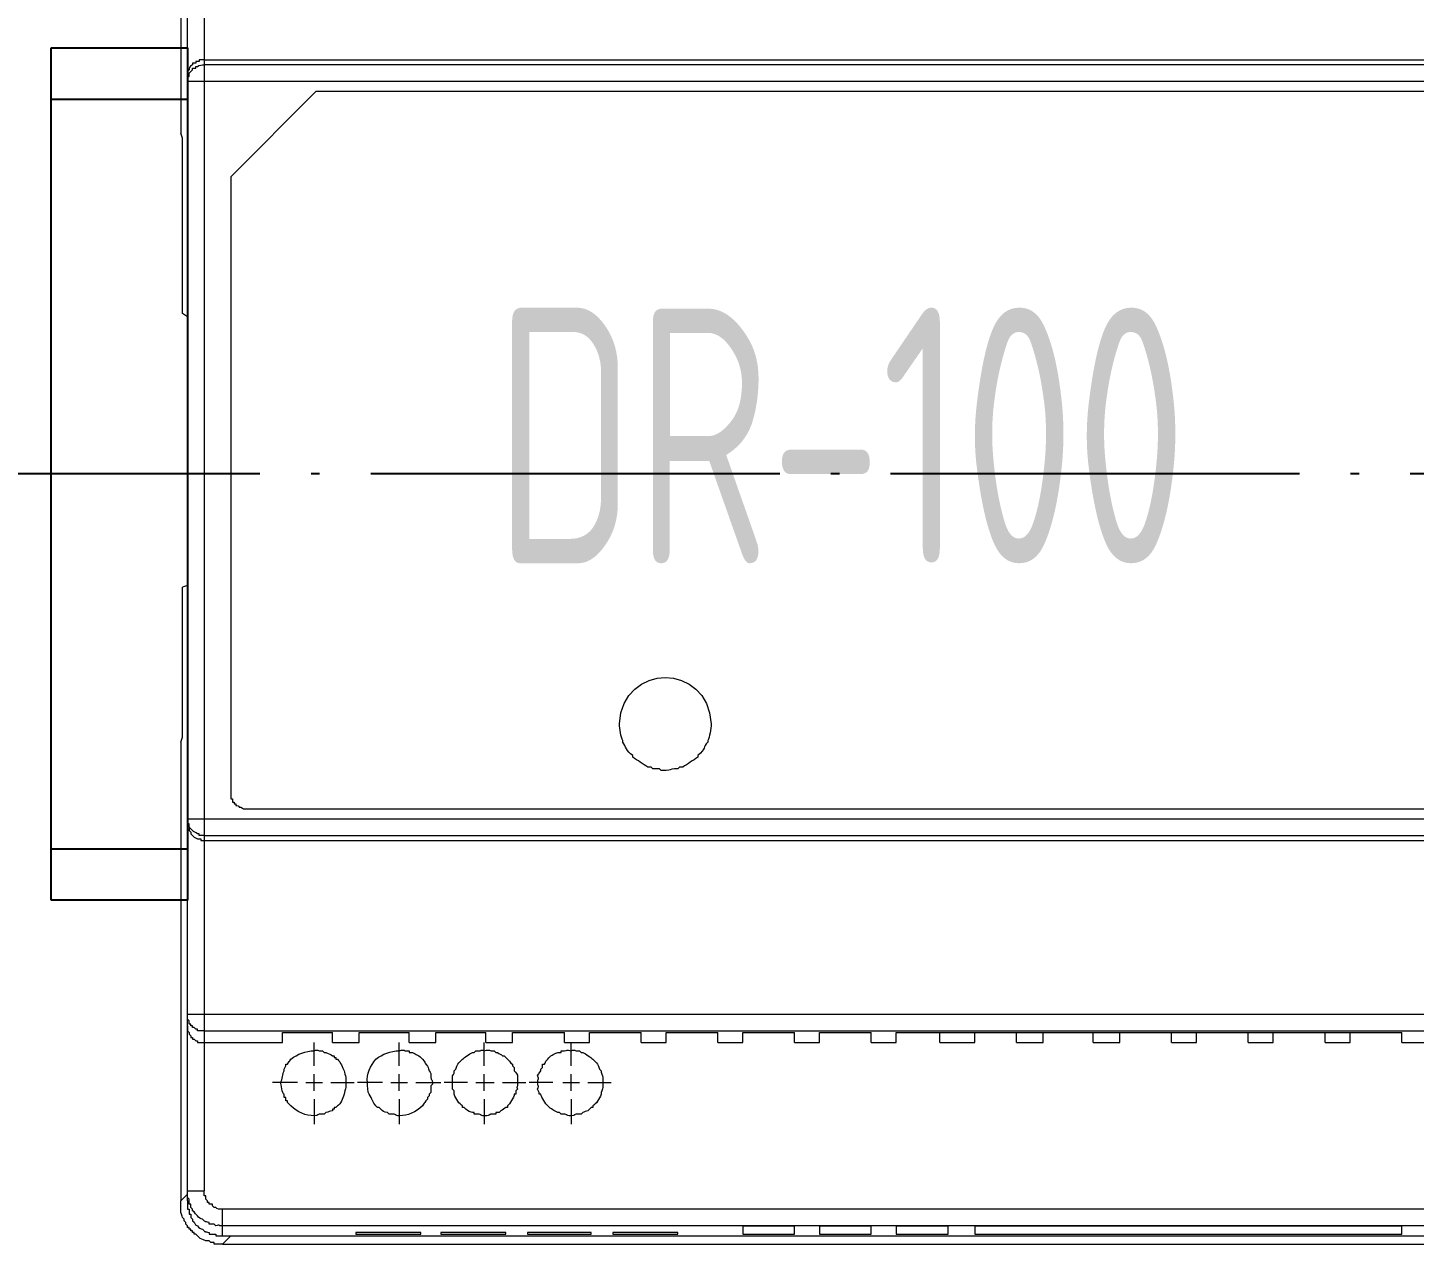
# Model space of a CAD drawing. Header units: millimetres. Extents: x 30557 to 235556, y -116603 to -73383.
# Drawn here: x 131333.9 to 131415.3, y -74636.7 to -74565.3 of the extents above; entities that cross this region are included whole.
import ezdxf

# ---------------------------------------------------------------- set-up
doc = ezdxf.new("R2010")
doc.units = ezdxf.units.MM
doc.linetypes.add('ZWCAD_ISO04W100', pattern=[30.5, 24, -3, 0.5, -3])
doc.layers.add('1', color=3, linetype='Continuous')
doc.layers.add('_Drawing', color=7, linetype='Continuous', lineweight=25)
doc.styles.add('supcon', font='sceie.shx', dxfattribs={"width": 0.75, "height": 40, "bigfont": 'sceic.shx'})

# ---------------------------------------------------------------- blocks, each defined once
blk = doc.blocks.new('DR-100')
at = {"layer": '1', "color": 0, "lineweight": 5}
for points in [[(9331.35, -76259.828), (9331.35, -76285.278)], [(9331.742, -76347.923), (9331.742, -76259.73)], [(9332.721, -76260.317), (9332.721, -76347.336)], [(9332.721, -76280.971), (9430.115, -76280.971)], [(9430.115, -76281.264), (9332.721, -76281.264)], [(9431.094, -76282.243), (9331.742, -76282.243)], [(9339.279, -76282.831), (9334.287, -76287.823)], [(9427.57, -76282.831), (9339.279, -76282.831)], [(9331.448, -76285.571), (9331.35, -76285.278)], [(9331.448, -76295.849), (9331.448, -76285.571)], [(9334.287, -76287.823), (9334.287, -76323.942)], [(9331.742, -76296.045), (9331.448, -76295.849)], [(9331.742, -76311.804), (9331.448, -76311.902)], [(9331.448, -76320.712), (9331.448, -76311.902)], [(9331.35, -76321.005), (9331.448, -76320.712)], [(9331.35, -76321.005), (9331.35, -76347.923)], [(9331.742, -76325.508), (9431.094, -76325.508)], [(9335.266, -76324.921), (9427.57, -76324.921)], [(9332.721, -76326.487), (9430.115, -76326.487)], [(9332.721, -76326.781), (9430.115, -76326.781)], [(9331.742, -76336.96), (9431.094, -76336.96)], [(9332.721, -76337.939), (9332.525, -76337.939), (9332.525, -76337.939), (9332.427, -76337.939), (9332.427, -76337.939), (9332.329, -76337.939), (9332.329, -76337.841), (9332.231, -76337.841), (9332.231, -76337.841), (9332.231, -76337.841), (9332.133, -76337.744), (9332.133, -76337.744), (9332.036, -76337.744), (9332.036, -76337.646), (9332.036, -76337.646), (9331.938, -76337.646), (9331.938, -76337.548), (9331.938, -76337.548), (9331.84, -76337.548), (9331.84, -76337.45), (9331.84, -76337.45), (9331.84, -76337.352), (9331.84, -76337.352), (9331.742, -76337.254), (9331.742, -76337.156), (9331.742, -76337.156), (9331.742, -76336.96)], [(9331.742, -76337.646), (9331.742, -76337.841), (9331.742, -76337.841), (9331.742, -76337.939), (9331.84, -76338.037), (9331.84, -76338.037), (9331.84, -76338.135), (9331.84, -76338.135), (9331.938, -76338.233), (9331.938, -76338.233), (9331.938, -76338.233), (9331.938, -76338.331), (9332.036, -76338.331), (9332.036, -76338.429), (9332.036, -76338.429), (9332.133, -76338.429), (9332.133, -76338.429), (9332.231, -76338.527), (9332.231, -76338.527), (9332.231, -76338.527), (9332.329, -76338.527), (9332.329, -76338.625), (9332.427, -76338.625), (9332.427, -76338.625), (9332.525, -76338.625), (9332.623, -76338.625), (9332.721, -76338.625)], [(9332.721, -76337.939), (9430.115, -76337.939)], [(9337.321, -76338.625), (9337.321, -76338.037)], [(9337.321, -76338.037), (9340.258, -76338.037)], [(9340.258, -76338.625), (9340.258, -76338.037)], [(9341.824, -76338.625), (9341.824, -76338.037)], [(9341.824, -76338.037), (9344.76, -76338.037)], [(9344.76, -76338.625), (9344.76, -76338.037)], [(9346.327, -76338.625), (9346.327, -76338.037)], [(9346.327, -76338.037), (9349.263, -76338.037)], [(9349.263, -76338.625), (9349.263, -76338.037)], [(9350.829, -76338.625), (9350.829, -76338.037)], [(9350.829, -76338.037), (9353.864, -76338.037)], [(9353.864, -76338.625), (9353.864, -76338.037)], [(9355.332, -76338.625), (9355.332, -76338.037)], [(9355.332, -76338.037), (9358.366, -76338.037)], [(9358.366, -76338.625), (9358.366, -76338.037)], [(9359.835, -76338.625), (9359.835, -76338.037)], [(9359.835, -76338.037), (9362.869, -76338.037)], [(9362.869, -76338.625), (9362.869, -76338.037)], [(9364.337, -76338.625), (9364.337, -76338.037)], [(9364.337, -76338.037), (9367.372, -76338.037)], [(9367.372, -76338.625), (9367.372, -76338.037)], [(9368.84, -76338.625), (9368.84, -76338.037)], [(9368.84, -76338.037), (9371.874, -76338.037)], [(9371.874, -76338.625), (9371.874, -76338.037)], [(9373.343, -76338.625), (9373.343, -76338.037)], [(9373.343, -76338.037), (9377.356, -76338.037)], [(9375.888, -76338.625), (9375.888, -76338.037)], [(9377.356, -76338.037), (9380.39, -76338.037)], [(9377.943, -76338.625), (9377.943, -76338.037)], [(9377.943, -76338.037), (9403.001, -76338.037)], [(9380.39, -76338.625), (9380.39, -76338.037)], [(9381.956, -76338.625), (9381.956, -76338.037)], [(9384.893, -76338.625), (9384.893, -76338.037)], [(9386.459, -76338.625), (9386.459, -76338.037)], [(9386.459, -76338.037), (9389.493, -76338.037)], [(9389.493, -76338.625), (9389.493, -76338.037)], [(9390.962, -76338.625), (9390.962, -76338.037)], [(9393.996, -76338.625), (9393.996, -76338.037)], [(9395.464, -76338.625), (9395.464, -76338.037)], [(9395.464, -76338.037), (9398.499, -76338.037)], [(9398.499, -76338.625), (9398.499, -76338.037)], [(9399.967, -76338.625), (9399.967, -76338.037)], [(9403.001, -76338.625), (9403.001, -76338.037)], [(9332.721, -76338.625), (9337.321, -76338.625)], [(9339.181, -76339.995), (9339.181, -76338.625)], [(9340.258, -76338.625), (9341.824, -76338.625)], [(9344.173, -76339.995), (9344.173, -76338.625)], [(9344.76, -76338.625), (9346.327, -76338.625)], [(9349.165, -76339.995), (9349.165, -76338.625)], [(9349.263, -76338.625), (9350.829, -76338.625)], [(9353.864, -76338.625), (9355.332, -76338.625)], [(9354.255, -76339.995), (9354.255, -76338.625)], [(9358.366, -76338.625), (9359.835, -76338.625)], [(9362.869, -76338.625), (9364.337, -76338.625)], [(9367.372, -76338.625), (9368.84, -76338.625)], [(9371.874, -76338.625), (9373.343, -76338.625)], [(9375.888, -76338.625), (9377.356, -76338.625)], [(9376.377, -76338.625), (9377.943, -76338.625)], [(9380.39, -76338.625), (9381.956, -76338.625)], [(9384.893, -76338.625), (9386.459, -76338.625)], [(9389.493, -76338.625), (9390.962, -76338.625)], [(9393.996, -76338.625), (9395.464, -76338.625)], [(9398.499, -76338.625), (9399.967, -76338.625)], [(9403.001, -76338.625), (9404.47, -76338.625)], [(9339.181, -76341.463), (9339.181, -76340.484)], [(9344.173, -76341.463), (9344.173, -76340.484)], [(9349.165, -76341.463), (9349.165, -76340.484)], [(9354.255, -76341.463), (9354.255, -76340.484)], [(9338.202, -76340.974), (9336.734, -76340.974)], [(9338.692, -76340.974), (9339.67, -76340.974)], [(9340.16, -76340.974), (9341.53, -76340.974)], [(9343.194, -76340.974), (9341.726, -76340.974)], [(9343.684, -76340.974), (9344.663, -76340.974)], [(9345.152, -76340.974), (9346.62, -76340.974)], [(9348.186, -76340.974), (9346.816, -76340.974)], [(9348.676, -76340.974), (9349.753, -76340.974)], [(9350.242, -76340.974), (9351.612, -76340.974)], [(9353.178, -76340.974), (9351.808, -76340.974)], [(9353.766, -76340.974), (9354.745, -76340.974)], [(9355.234, -76340.974), (9356.604, -76340.974)], [(9339.181, -76341.953), (9339.181, -76343.421)], [(9344.173, -76341.953), (9344.173, -76343.421)], [(9349.165, -76341.953), (9349.165, -76343.421)], [(9354.255, -76341.953), (9354.255, -76343.421)], [(9331.742, -76347.336), (9332.721, -76347.336)], [(9331.742, -76347.532), (9331.35, -76347.923)], [(9333.797, -76349.979), (9333.797, -76348.413)], [(9429.039, -76348.413), (9333.797, -76348.413)], [(9429.039, -76349.392), (9333.797, -76349.392)], [(9341.628, -76349.783), (9341.628, -76349.881)], [(9345.446, -76349.783), (9341.628, -76349.783)], [(9341.628, -76349.881), (9345.446, -76349.881)], [(9345.446, -76349.881), (9345.446, -76349.783)], [(9346.62, -76349.783), (9346.62, -76349.881)], [(9350.438, -76349.783), (9346.62, -76349.783)], [(9346.62, -76349.881), (9350.438, -76349.881)], [(9350.438, -76349.881), (9350.438, -76349.783)], [(9351.71, -76349.783), (9351.71, -76349.881)], [(9355.43, -76349.783), (9351.71, -76349.783)], [(9351.71, -76349.881), (9355.43, -76349.881)], [(9355.43, -76349.881), (9355.43, -76349.783)], [(9356.702, -76349.783), (9356.702, -76349.881)], [(9360.52, -76349.783), (9356.702, -76349.783)], [(9356.702, -76349.881), (9360.52, -76349.881)], [(9360.52, -76349.881), (9360.52, -76349.783)], [(9364.337, -76349.392), (9364.337, -76349.881)], [(9364.337, -76349.392), (9367.372, -76349.392)], [(9364.337, -76349.881), (9367.372, -76349.881)], [(9367.372, -76349.881), (9367.372, -76349.392)], [(9368.84, -76349.392), (9368.84, -76349.881)], [(9368.84, -76349.392), (9371.874, -76349.392)], [(9368.84, -76349.881), (9371.874, -76349.881)], [(9371.874, -76349.881), (9371.874, -76349.392)], [(9373.343, -76349.392), (9373.343, -76349.881)], [(9373.343, -76349.392), (9376.377, -76349.392)], [(9373.343, -76349.881), (9376.377, -76349.881)], [(9376.377, -76349.881), (9376.377, -76349.392)], [(9377.943, -76349.392), (9377.943, -76349.881)], [(9377.943, -76349.392), (9403.001, -76349.392)], [(9377.943, -76349.881), (9403.001, -76349.881)], [(9403.001, -76349.881), (9403.001, -76349.392)], [(9334.287, -76349.979), (9333.797, -76350.468)], [(9333.797, -76349.979), (9429.039, -76349.979)], [(9333.797, -76350.468), (9429.039, -76350.468)], [(9334.091, -76349.979), (9334.287, -76349.979)], [(9334.287, -76349.979), (9428.549, -76349.979)]]:
    blk.add_lwpolyline(points, dxfattribs=at)
for points, knots in [([(9332.721, -76280.971), (9332.721, -76280.971), (9332.623, -76280.971), (9332.623, -76280.971), (9332.623, -76280.971), (9332.525, -76280.971), (9332.525, -76280.971), (9332.525, -76280.971), (9332.427, -76280.971), (9332.427, -76280.971), (9332.427, -76280.971), (9332.427, -76281.069), (9332.427, -76281.069), (9332.427, -76281.069), (9332.329, -76281.069), (9332.329, -76281.069), (9332.329, -76281.069), (9332.329, -76281.069), (9332.329, -76281.069), (9332.329, -76281.069), (9332.231, -76281.069), (9332.231, -76281.069), (9332.231, -76281.069), (9332.231, -76281.069), (9332.231, -76281.069), (9332.231, -76281.069), (9332.231, -76281.167), (9332.231, -76281.167), (9332.231, -76281.167), (9332.133, -76281.167), (9332.133, -76281.167), (9332.133, -76281.167), (9332.133, -76281.167), (9332.133, -76281.167), (9332.133, -76281.167), (9332.036, -76281.167), (9332.036, -76281.167), (9332.036, -76281.167), (9332.036, -76281.264), (9332.036, -76281.264), (9332.036, -76281.264), (9332.036, -76281.264), (9332.036, -76281.264), (9331.84, -76281.362), (9331.84, -76281.46), (9331.84, -76281.558), (9331.84, -76281.558), (9331.742, -76281.656), (9331.742, -76281.656), (9331.742, -76281.656), (9331.742, -76281.754), (9331.742, -76281.754), (9331.742, -76281.754), (9331.742, -76281.754), (9331.742, -76281.754), (9331.742, -76281.754), (9331.742, -76281.95), (9331.742, -76281.95)], [0, 0, 0, 0, 1, 1, 1, 2, 2, 2, 3, 3, 3, 4, 4, 4, 5, 5, 5, 6, 6, 6, 7, 7, 7, 8, 8, 8, 9, 9, 9, 10, 10, 10, 11, 11, 11, 12, 12, 12, 13, 13, 13, 14, 14, 14, 15, 15, 15, 16, 16, 16, 17, 17, 17, 18, 18, 18, 19, 19, 19, 19]), ([(9331.742, -76282.243), (9331.742, -76282.243), (9331.742, -76282.048), (9331.742, -76282.048), (9331.742, -76282.048), (9331.742, -76282.048), (9331.742, -76282.048), (9331.742, -76282.048), (9331.742, -76281.95), (9331.742, -76281.95), (9331.742, -76281.95), (9331.84, -76281.95), (9331.84, -76281.95), (9331.84, -76281.95), (9331.84, -76281.852), (9331.84, -76281.852), (9331.84, -76281.852), (9331.84, -76281.852), (9331.84, -76281.852), (9331.84, -76281.852), (9331.84, -76281.754), (9331.84, -76281.754), (9331.84, -76281.754), (9331.84, -76281.754), (9331.84, -76281.754), (9331.84, -76281.754), (9331.938, -76281.656), (9331.938, -76281.656), (9331.938, -76281.656), (9331.938, -76281.656), (9331.938, -76281.656), (9331.938, -76281.656), (9331.938, -76281.656), (9331.938, -76281.656), (9331.938, -76281.656), (9332.036, -76281.558), (9332.036, -76281.558), (9332.036, -76281.558), (9332.036, -76281.558), (9332.036, -76281.558), (9332.036, -76281.558), (9332.036, -76281.46), (9332.036, -76281.46), (9332.036, -76281.46), (9332.133, -76281.46), (9332.133, -76281.46), (9332.133, -76281.46), (9332.133, -76281.46), (9332.133, -76281.46), (9332.133, -76281.46), (9332.231, -76281.46), (9332.231, -76281.46), (9332.231, -76281.46), (9332.231, -76281.362), (9332.231, -76281.362), (9332.231, -76281.362), (9332.231, -76281.362), (9332.231, -76281.362), (9332.231, -76281.362), (9332.329, -76281.362), (9332.329, -76281.362), (9332.329, -76281.362), (9332.329, -76281.362), (9332.329, -76281.362), (9332.427, -76281.264), (9332.623, -76281.264), (9332.721, -76281.264)], [0, 0, 0, 0, 1, 1, 1, 2, 2, 2, 3, 3, 3, 4, 4, 4, 5, 5, 5, 6, 6, 6, 7, 7, 7, 8, 8, 8, 9, 9, 9, 10, 10, 10, 11, 11, 11, 12, 12, 12, 13, 13, 13, 14, 14, 14, 15, 15, 15, 16, 16, 16, 17, 17, 17, 18, 18, 18, 19, 19, 19, 20, 20, 20, 21, 21, 21, 22, 22, 22, 22]), ([(9362.477, -76319.929), (9362.282, -76316.307), (9357.29, -76316.307), (9357.094, -76319.929), (9357.094, -76320.222), (9357.192, -76320.712), (9357.29, -76320.908), (9357.29, -76320.908), (9357.29, -76321.005), (9357.29, -76321.005), (9357.485, -76321.299), (9357.485, -76321.495), (9357.877, -76321.788), (9357.877, -76321.788), (9357.877, -76321.886), (9357.877, -76321.886), (9358.171, -76322.082), (9358.464, -76322.278), (9358.758, -76322.474), (9358.758, -76322.474), (9358.856, -76322.474), (9358.856, -76322.474), (9358.856, -76322.474), (9358.856, -76322.474), (9358.856, -76322.474), (9358.856, -76322.474), (9358.954, -76322.474), (9358.954, -76322.474), (9358.954, -76322.474), (9359.051, -76322.572), (9359.051, -76322.572), (9359.051, -76322.572), (9359.149, -76322.572), (9359.149, -76322.572), (9359.149, -76322.572), (9359.247, -76322.572), (9359.247, -76322.572), (9359.247, -76322.572), (9359.247, -76322.572), (9359.247, -76322.572), (9359.247, -76322.572), (9359.443, -76322.572), (9359.443, -76322.572), (9359.443, -76322.572), (9359.541, -76322.669), (9359.541, -76322.669), (9359.541, -76322.669), (9359.835, -76322.669), (9359.835, -76322.669), (9360.128, -76322.669), (9360.03, -76322.572), (9360.324, -76322.572), (9360.324, -76322.572), (9360.324, -76322.572), (9360.324, -76322.572), (9360.324, -76322.572), (9360.422, -76322.572), (9360.422, -76322.572), (9360.422, -76322.572), (9360.52, -76322.572), (9360.52, -76322.572), (9360.52, -76322.572), (9360.618, -76322.474), (9360.618, -76322.474), (9360.618, -76322.474), (9360.716, -76322.474), (9360.716, -76322.474), (9360.716, -76322.474), (9360.716, -76322.474), (9360.716, -76322.474), (9360.716, -76322.474), (9360.813, -76322.474), (9360.813, -76322.474), (9361.107, -76322.278), (9361.401, -76322.082), (9361.694, -76321.886), (9361.694, -76321.886), (9361.694, -76321.788), (9361.694, -76321.788), (9362.184, -76321.397), (9361.988, -76321.299), (9362.282, -76321.005), (9362.282, -76321.005), (9362.282, -76320.908), (9362.282, -76320.908), (9362.38, -76320.712), (9362.477, -76320.222), (9362.477, -76319.929)], [0, 0, 0, 0, 1, 1, 1, 2, 2, 2, 3, 3, 3, 4, 4, 4, 5, 5, 5, 6, 6, 6, 7, 7, 7, 8, 8, 8, 9, 9, 9, 10, 10, 10, 11, 11, 11, 12, 12, 12, 13, 13, 13, 14, 14, 14, 15, 15, 15, 16, 16, 16, 17, 17, 17, 18, 18, 18, 19, 19, 19, 20, 20, 20, 21, 21, 21, 22, 22, 22, 23, 23, 23, 24, 24, 24, 25, 25, 25, 26, 26, 26, 27, 27, 27, 28, 28, 28, 29, 29, 29, 29]), ([(9334.287, -76323.942), (9334.287, -76324.236), (9334.287, -76324.138), (9334.287, -76324.333), (9334.287, -76324.333), (9334.385, -76324.333), (9334.385, -76324.333), (9334.385, -76324.333), (9334.385, -76324.431), (9334.385, -76324.431), (9334.385, -76324.431), (9334.385, -76324.431), (9334.385, -76324.431), (9334.385, -76324.431), (9334.385, -76324.529), (9334.385, -76324.529), (9334.385, -76324.529), (9334.483, -76324.529), (9334.483, -76324.529), (9334.483, -76324.529), (9334.483, -76324.529), (9334.483, -76324.529), (9334.483, -76324.529), (9334.483, -76324.627), (9334.483, -76324.627), (9334.483, -76324.627), (9334.58, -76324.627), (9334.58, -76324.627), (9334.58, -76324.627), (9334.58, -76324.725), (9334.58, -76324.725), (9334.678, -76324.725), (9334.776, -76324.725), (9334.776, -76324.823), (9334.776, -76324.823), (9334.776, -76324.823), (9334.776, -76324.823), (9334.776, -76324.823), (9334.874, -76324.823), (9334.874, -76324.823), (9335.07, -76324.921), (9334.972, -76324.921), (9335.266, -76324.921)], [0, 0, 0, 0, 1, 1, 1, 2, 2, 2, 3, 3, 3, 4, 4, 4, 5, 5, 5, 6, 6, 6, 7, 7, 7, 8, 8, 8, 9, 9, 9, 10, 10, 10, 11, 11, 11, 12, 12, 12, 13, 13, 13, 14, 14, 14, 14]), ([(9332.721, -76326.487), (9332.721, -76326.487), (9332.623, -76326.487), (9332.623, -76326.487), (9332.623, -76326.487), (9332.525, -76326.487), (9332.525, -76326.487), (9332.525, -76326.487), (9332.427, -76326.487), (9332.427, -76326.487), (9332.427, -76326.487), (9332.427, -76326.389), (9332.427, -76326.389), (9332.427, -76326.389), (9332.329, -76326.389), (9332.329, -76326.389), (9332.231, -76326.291), (9332.133, -76326.291), (9332.036, -76326.193), (9331.938, -76326.095), (9331.84, -76325.997), (9331.84, -76325.9), (9331.84, -76325.9), (9331.84, -76325.802), (9331.84, -76325.802), (9331.84, -76325.802), (9331.742, -76325.802), (9331.742, -76325.802), (9331.742, -76325.802), (9331.742, -76325.704), (9331.742, -76325.704), (9331.742, -76325.704), (9331.742, -76325.606), (9331.742, -76325.606), (9331.742, -76325.606), (9331.742, -76325.508), (9331.742, -76325.508)], [0, 0, 0, 0, 1, 1, 1, 2, 2, 2, 3, 3, 3, 4, 4, 4, 5, 5, 5, 6, 6, 6, 7, 7, 7, 8, 8, 8, 9, 9, 9, 10, 10, 10, 11, 11, 11, 12, 12, 12, 12]), ([(9331.742, -76325.802), (9331.742, -76325.802), (9331.742, -76325.9), (9331.742, -76325.9), (9331.742, -76325.9), (9331.742, -76325.997), (9331.742, -76325.997), (9331.742, -76325.997), (9331.742, -76326.095), (9331.742, -76326.095), (9331.742, -76326.095), (9331.84, -76326.095), (9331.84, -76326.095), (9331.84, -76326.095), (9331.84, -76326.193), (9331.84, -76326.193), (9331.84, -76326.193), (9331.84, -76326.193), (9331.84, -76326.193), (9331.84, -76326.193), (9331.938, -76326.291), (9331.938, -76326.291), (9331.938, -76326.291), (9331.938, -76326.389), (9331.938, -76326.389), (9331.938, -76326.389), (9331.938, -76326.389), (9331.938, -76326.389), (9331.938, -76326.389), (9331.938, -76326.389), (9331.938, -76326.389), (9332.133, -76326.585), (9332.133, -76326.585), (9332.329, -76326.683), (9332.329, -76326.683), (9332.329, -76326.683), (9332.329, -76326.683), (9332.329, -76326.683), (9332.427, -76326.683), (9332.427, -76326.683), (9332.427, -76326.683), (9332.525, -76326.683), (9332.525, -76326.683), (9332.525, -76326.683), (9332.525, -76326.781), (9332.525, -76326.781), (9332.525, -76326.781), (9332.721, -76326.781), (9332.721, -76326.781)], [0, 0, 0, 0, 1, 1, 1, 2, 2, 2, 3, 3, 3, 4, 4, 4, 5, 5, 5, 6, 6, 6, 7, 7, 7, 8, 8, 8, 9, 9, 9, 10, 10, 10, 11, 11, 11, 12, 12, 12, 13, 13, 13, 14, 14, 14, 15, 15, 15, 16, 16, 16, 16]), ([(9341.041, -76340.974), (9341.041, -76340.974), (9341.041, -76340.68), (9341.041, -76340.68), (9341.041, -76340.68), (9341.041, -76340.68), (9341.041, -76340.68), (9341.041, -76340.582), (9340.943, -76340.386), (9340.943, -76340.289), (9340.845, -76340.093), (9340.747, -76339.799), (9340.551, -76339.603), (9340.551, -76339.603), (9340.454, -76339.603), (9340.454, -76339.603), (9340.454, -76339.603), (9340.454, -76339.505), (9340.454, -76339.505), (9340.454, -76339.505), (9340.356, -76339.505), (9340.356, -76339.505), (9340.356, -76339.505), (9340.356, -76339.408), (9340.356, -76339.408), (9340.356, -76339.408), (9340.258, -76339.408), (9340.258, -76339.408), (9340.16, -76339.31), (9340.062, -76339.31), (9339.866, -76339.212), (9339.866, -76339.212), (9339.866, -76339.212), (9339.866, -76339.212), (9339.866, -76339.212), (9339.768, -76339.212), (9339.768, -76339.212), (9339.768, -76339.212), (9339.67, -76339.114), (9339.67, -76339.114), (9339.67, -76339.114), (9339.67, -76339.114), (9339.67, -76339.114), (9339.67, -76339.114), (9339.573, -76339.114), (9339.573, -76339.114), (9339.279, -76339.114), (9339.475, -76339.016), (9339.181, -76339.114), (9338.692, -76339.114), (9338.202, -76339.31), (9337.811, -76339.603), (9337.713, -76339.799), (9337.713, -76339.701), (9337.615, -76339.897), (9337.615, -76339.897), (9337.517, -76339.897), (9337.517, -76339.897), (9337.517, -76339.897), (9337.517, -76339.995), (9337.517, -76339.995), (9337.517, -76339.995), (9337.419, -76340.191), (9337.419, -76340.191), (9337.419, -76340.191), (9337.419, -76340.289), (9337.419, -76340.289), (9337.321, -76340.484), (9337.321, -76340.778), (9337.223, -76340.974), (9337.223, -76341.072), (9337.321, -76341.659), (9337.419, -76341.659), (9337.419, -76341.659), (9337.419, -76341.757), (9337.419, -76341.757), (9337.419, -76341.757), (9337.419, -76341.855), (9337.419, -76341.855), (9337.419, -76341.855), (9337.517, -76341.855), (9337.517, -76341.855), (9337.517, -76341.855), (9337.517, -76342.05), (9337.517, -76342.05), (9337.517, -76342.05), (9337.615, -76342.05), (9337.615, -76342.05), (9337.615, -76342.05), (9337.615, -76342.148), (9337.615, -76342.148), (9337.615, -76342.148), (9337.713, -76342.246), (9337.713, -76342.246), (9337.713, -76342.246), (9337.713, -76342.246), (9337.713, -76342.246), (9337.713, -76342.246), (9337.811, -76342.344), (9337.811, -76342.344), (9337.811, -76342.344), (9337.811, -76342.344), (9337.811, -76342.344), (9338.202, -76342.736), (9338.692, -76342.931), (9339.181, -76342.931), (9339.475, -76342.931), (9339.377, -76342.834), (9339.475, -76342.834), (9339.475, -76342.834), (9339.573, -76342.834), (9339.573, -76342.834), (9339.573, -76342.834), (9339.67, -76342.834), (9339.67, -76342.834), (9339.67, -76342.834), (9339.67, -76342.834), (9339.67, -76342.834), (9339.67, -76342.834), (9339.768, -76342.834), (9339.768, -76342.834), (9339.768, -76342.834), (9339.866, -76342.736), (9339.866, -76342.736), (9339.866, -76342.736), (9339.866, -76342.736), (9339.866, -76342.736), (9340.062, -76342.736), (9340.062, -76342.638), (9340.258, -76342.638), (9340.258, -76342.638), (9340.258, -76342.54), (9340.258, -76342.54), (9340.258, -76342.54), (9340.356, -76342.54), (9340.356, -76342.54), (9340.356, -76342.54), (9340.356, -76342.442), (9340.356, -76342.442), (9340.356, -76342.442), (9340.454, -76342.442), (9340.454, -76342.442), (9340.454, -76342.442), (9340.454, -76342.442), (9340.454, -76342.442), (9340.454, -76342.442), (9340.551, -76342.344), (9340.551, -76342.344), (9340.747, -76342.246), (9340.845, -76341.953), (9340.943, -76341.659), (9340.943, -76341.659), (9340.943, -76341.659), (9340.943, -76341.659), (9340.943, -76341.561), (9341.041, -76341.365), (9341.041, -76341.267), (9341.041, -76341.267), (9341.041, -76340.974), (9341.041, -76340.974)], [0, 0, 0, 0, 1, 1, 1, 2, 2, 2, 3, 3, 3, 4, 4, 4, 5, 5, 5, 6, 6, 6, 7, 7, 7, 8, 8, 8, 9, 9, 9, 10, 10, 10, 11, 11, 11, 12, 12, 12, 13, 13, 13, 14, 14, 14, 15, 15, 15, 16, 16, 16, 17, 17, 17, 18, 18, 18, 19, 19, 19, 20, 20, 20, 21, 21, 21, 22, 22, 22, 23, 23, 23, 24, 24, 24, 25, 25, 25, 26, 26, 26, 27, 27, 27, 28, 28, 28, 29, 29, 29, 30, 30, 30, 31, 31, 31, 32, 32, 32, 33, 33, 33, 34, 34, 34, 35, 35, 35, 36, 36, 36, 37, 37, 37, 38, 38, 38, 39, 39, 39, 40, 40, 40, 41, 41, 41, 42, 42, 42, 43, 43, 43, 44, 44, 44, 45, 45, 45, 46, 46, 46, 47, 47, 47, 48, 48, 48, 49, 49, 49, 50, 50, 50, 51, 51, 51, 52, 52, 52, 53, 53, 53, 53]), ([(9346.131, -76340.974), (9346.131, -76340.778), (9346.033, -76340.876), (9346.033, -76340.68), (9346.033, -76340.484), (9346.033, -76340.386), (9345.935, -76340.289), (9345.837, -76340.093), (9345.935, -76340.093), (9345.739, -76339.897), (9345.641, -76339.799), (9345.739, -76339.799), (9345.544, -76339.603), (9345.348, -76339.408), (9345.152, -76339.31), (9344.956, -76339.212), (9344.956, -76339.212), (9344.858, -76339.212), (9344.858, -76339.212), (9344.858, -76339.212), (9344.76, -76339.212), (9344.76, -76339.212), (9344.76, -76339.212), (9344.76, -76339.114), (9344.76, -76339.114), (9344.76, -76339.114), (9344.663, -76339.114), (9344.663, -76339.114), (9344.663, -76339.114), (9344.565, -76339.114), (9344.565, -76339.114), (9344.369, -76339.114), (9344.565, -76339.016), (9344.173, -76339.114), (9343.684, -76339.114), (9343.194, -76339.31), (9342.803, -76339.603), (9342.509, -76339.995), (9342.215, -76340.484), (9342.313, -76340.974), (9342.313, -76341.169), (9342.313, -76341.561), (9342.411, -76341.659), (9342.607, -76341.953), (9342.607, -76342.148), (9342.803, -76342.344), (9342.803, -76342.344), (9342.901, -76342.442), (9342.901, -76342.442), (9342.901, -76342.442), (9342.999, -76342.442), (9342.999, -76342.442), (9342.999, -76342.442), (9343.096, -76342.54), (9343.096, -76342.54), (9343.096, -76342.54), (9343.096, -76342.54), (9343.096, -76342.54), (9343.194, -76342.638), (9343.292, -76342.736), (9343.488, -76342.736), (9343.488, -76342.736), (9343.488, -76342.736), (9343.488, -76342.736), (9343.488, -76342.736), (9343.586, -76342.834), (9343.586, -76342.834), (9343.586, -76342.834), (9343.684, -76342.834), (9343.684, -76342.834), (9343.684, -76342.834), (9343.684, -76342.834), (9343.684, -76342.834), (9343.684, -76342.834), (9343.782, -76342.834), (9343.782, -76342.834), (9344.075, -76342.834), (9343.879, -76342.931), (9344.173, -76342.931), (9344.663, -76342.931), (9345.152, -76342.736), (9345.544, -76342.344), (9345.641, -76342.148), (9345.641, -76342.246), (9345.739, -76342.05), (9345.739, -76342.05), (9345.739, -76342.05), (9345.739, -76342.05), (9345.739, -76342.05), (9345.837, -76341.953), (9345.837, -76341.953), (9345.837, -76341.953), (9345.837, -76341.855), (9345.837, -76341.855), (9345.837, -76341.855), (9345.837, -76341.855), (9345.837, -76341.855), (9345.837, -76341.855), (9345.935, -76341.757), (9345.935, -76341.757), (9345.935, -76341.757), (9345.935, -76341.659), (9345.935, -76341.659), (9345.935, -76341.659), (9345.935, -76341.659), (9345.935, -76341.659), (9345.935, -76341.659), (9346.033, -76341.561), (9346.033, -76341.561), (9346.033, -76341.561), (9346.033, -76341.561), (9346.033, -76341.561), (9346.033, -76341.561), (9346.033, -76341.463), (9346.033, -76341.463), (9346.033, -76341.463), (9346.033, -76341.365), (9346.033, -76341.365), (9346.033, -76341.365), (9346.033, -76341.365), (9346.033, -76341.365), (9346.033, -76341.365), (9346.033, -76341.169), (9346.033, -76341.169), (9346.033, -76341.169), (9346.131, -76341.072), (9346.131, -76341.072), (9346.131, -76341.072), (9346.131, -76340.974), (9346.131, -76340.974)], [0, 0, 0, 0, 1, 1, 1, 2, 2, 2, 3, 3, 3, 4, 4, 4, 5, 5, 5, 6, 6, 6, 7, 7, 7, 8, 8, 8, 9, 9, 9, 10, 10, 10, 11, 11, 11, 12, 12, 12, 13, 13, 13, 14, 14, 14, 15, 15, 15, 16, 16, 16, 17, 17, 17, 18, 18, 18, 19, 19, 19, 20, 20, 20, 21, 21, 21, 22, 22, 22, 23, 23, 23, 24, 24, 24, 25, 25, 25, 26, 26, 26, 27, 27, 27, 28, 28, 28, 29, 29, 29, 30, 30, 30, 31, 31, 31, 32, 32, 32, 33, 33, 33, 34, 34, 34, 35, 35, 35, 36, 36, 36, 37, 37, 37, 38, 38, 38, 39, 39, 39, 40, 40, 40, 41, 41, 41, 42, 42, 42, 43, 43, 43, 43]), ([(9351.123, -76340.974), (9351.123, -76340.68), (9351.123, -76340.778), (9351.123, -76340.68), (9351.123, -76340.484), (9351.025, -76340.386), (9350.927, -76340.289), (9350.927, -76340.289), (9350.927, -76340.191), (9350.927, -76340.191), (9350.927, -76340.191), (9350.927, -76340.191), (9350.927, -76340.191), (9350.927, -76340.191), (9350.927, -76340.093), (9350.927, -76340.093), (9350.927, -76340.093), (9350.829, -76339.995), (9350.829, -76339.995), (9350.829, -76339.995), (9350.829, -76339.897), (9350.829, -76339.897), (9350.633, -76339.799), (9350.731, -76339.799), (9350.536, -76339.603), (9350.536, -76339.603), (9350.536, -76339.603), (9350.536, -76339.603), (9350.536, -76339.603), (9350.438, -76339.505), (9350.438, -76339.505), (9350.438, -76339.505), (9350.438, -76339.505), (9350.438, -76339.505), (9350.438, -76339.505), (9350.34, -76339.408), (9350.34, -76339.408), (9350.34, -76339.408), (9350.242, -76339.408), (9350.242, -76339.408), (9350.144, -76339.31), (9350.046, -76339.31), (9349.948, -76339.212), (9349.948, -76339.212), (9349.85, -76339.212), (9349.85, -76339.212), (9349.85, -76339.212), (9349.85, -76339.212), (9349.85, -76339.212), (9349.85, -76339.212), (9349.753, -76339.114), (9349.753, -76339.114), (9349.753, -76339.114), (9349.655, -76339.114), (9349.655, -76339.114), (9349.655, -76339.114), (9349.655, -76339.114), (9349.655, -76339.114), (9349.361, -76339.114), (9349.557, -76339.016), (9349.165, -76339.114), (9348.872, -76339.016), (9349.067, -76339.114), (9348.872, -76339.114), (9348.872, -76339.114), (9348.774, -76339.114), (9348.774, -76339.114), (9348.774, -76339.114), (9348.774, -76339.114), (9348.774, -76339.114), (9348.774, -76339.114), (9348.676, -76339.114), (9348.676, -76339.114), (9348.676, -76339.114), (9348.578, -76339.212), (9348.578, -76339.212), (9348.578, -76339.212), (9348.578, -76339.212), (9348.578, -76339.212), (9348.578, -76339.212), (9348.48, -76339.212), (9348.48, -76339.212), (9348.284, -76339.31), (9347.991, -76339.505), (9347.893, -76339.603), (9347.893, -76339.603), (9347.795, -76339.701), (9347.795, -76339.701), (9347.599, -76339.897), (9347.599, -76339.897), (9347.501, -76340.191), (9347.501, -76340.191), (9347.403, -76340.289), (9347.403, -76340.289), (9347.403, -76340.386), (9347.403, -76340.484), (9347.305, -76340.582), (9347.305, -76340.582), (9347.305, -76340.68), (9347.305, -76340.68), (9347.305, -76340.68), (9347.305, -76340.68), (9347.305, -76340.68), (9347.305, -76340.68), (9347.305, -76341.267), (9347.305, -76341.267), (9347.305, -76341.267), (9347.305, -76341.365), (9347.305, -76341.365), (9347.305, -76341.365), (9347.305, -76341.365), (9347.305, -76341.365), (9347.305, -76341.365), (9347.403, -76341.463), (9347.403, -76341.463), (9347.403, -76341.463), (9347.403, -76341.561), (9347.403, -76341.561), (9347.403, -76341.561), (9347.403, -76341.561), (9347.403, -76341.561), (9347.403, -76341.561), (9347.403, -76341.659), (9347.403, -76341.659), (9347.403, -76341.659), (9347.403, -76341.659), (9347.403, -76341.659), (9347.501, -76341.953), (9347.697, -76342.246), (9347.893, -76342.344), (9347.893, -76342.344), (9347.893, -76342.442), (9347.893, -76342.442), (9347.893, -76342.442), (9347.991, -76342.442), (9347.991, -76342.442), (9347.991, -76342.442), (9347.991, -76342.442), (9347.991, -76342.442), (9347.991, -76342.442), (9348.088, -76342.54), (9348.088, -76342.54), (9348.088, -76342.54), (9348.088, -76342.54), (9348.088, -76342.54), (9348.186, -76342.638), (9348.382, -76342.736), (9348.48, -76342.736), (9348.48, -76342.736), (9348.578, -76342.736), (9348.578, -76342.736), (9348.578, -76342.736), (9348.578, -76342.834), (9348.578, -76342.834), (9348.578, -76342.834), (9348.676, -76342.834), (9348.676, -76342.834), (9348.676, -76342.834), (9348.774, -76342.834), (9348.774, -76342.834), (9348.774, -76342.834), (9348.774, -76342.834), (9348.774, -76342.834), (9349.067, -76342.834), (9348.872, -76342.931), (9349.165, -76342.931), (9349.459, -76342.931), (9349.361, -76342.931), (9349.557, -76342.834), (9349.557, -76342.834), (9349.655, -76342.834), (9349.655, -76342.834), (9349.655, -76342.834), (9349.655, -76342.834), (9349.655, -76342.834), (9349.655, -76342.834), (9349.753, -76342.834), (9349.753, -76342.834), (9349.753, -76342.834), (9349.85, -76342.834), (9349.85, -76342.834), (9349.85, -76342.834), (9349.85, -76342.736), (9349.85, -76342.736), (9349.85, -76342.736), (9349.948, -76342.736), (9349.948, -76342.736), (9349.948, -76342.736), (9349.948, -76342.736), (9349.948, -76342.736), (9349.948, -76342.736), (9350.046, -76342.736), (9350.046, -76342.736), (9350.046, -76342.736), (9350.144, -76342.638), (9350.144, -76342.638), (9350.242, -76342.638), (9350.34, -76342.442), (9350.438, -76342.442), (9350.438, -76342.442), (9350.536, -76342.442), (9350.536, -76342.442), (9350.536, -76342.442), (9350.536, -76342.344), (9350.536, -76342.344), (9350.633, -76342.246), (9350.927, -76341.855), (9350.927, -76341.659), (9350.927, -76341.659), (9351.025, -76341.659), (9351.025, -76341.659), (9351.025, -76341.659), (9351.025, -76341.561), (9351.025, -76341.561), (9351.025, -76341.561), (9351.025, -76341.561), (9351.025, -76341.561), (9351.025, -76341.561), (9351.025, -76341.463), (9351.025, -76341.463), (9351.025, -76341.463), (9351.123, -76341.365), (9351.123, -76341.365), (9351.025, -76341.169), (9351.123, -76341.365), (9351.123, -76340.974)], [0, 0, 0, 0, 1, 1, 1, 2, 2, 2, 3, 3, 3, 4, 4, 4, 5, 5, 5, 6, 6, 6, 7, 7, 7, 8, 8, 8, 9, 9, 9, 10, 10, 10, 11, 11, 11, 12, 12, 12, 13, 13, 13, 14, 14, 14, 15, 15, 15, 16, 16, 16, 17, 17, 17, 18, 18, 18, 19, 19, 19, 20, 20, 20, 21, 21, 21, 22, 22, 22, 23, 23, 23, 24, 24, 24, 25, 25, 25, 26, 26, 26, 27, 27, 27, 28, 28, 28, 29, 29, 29, 30, 30, 30, 31, 31, 31, 32, 32, 32, 33, 33, 33, 34, 34, 34, 35, 35, 35, 36, 36, 36, 37, 37, 37, 38, 38, 38, 39, 39, 39, 40, 40, 40, 41, 41, 41, 42, 42, 42, 43, 43, 43, 44, 44, 44, 45, 45, 45, 46, 46, 46, 47, 47, 47, 48, 48, 48, 49, 49, 49, 50, 50, 50, 51, 51, 51, 52, 52, 52, 53, 53, 53, 54, 54, 54, 55, 55, 55, 56, 56, 56, 57, 57, 57, 58, 58, 58, 59, 59, 59, 60, 60, 60, 61, 61, 61, 62, 62, 62, 63, 63, 63, 64, 64, 64, 65, 65, 65, 66, 66, 66, 67, 67, 67, 68, 68, 68, 69, 69, 69, 70, 70, 70, 71, 71, 71, 72, 72, 72, 73, 73, 73, 74, 74, 74, 75, 75, 75, 75]), ([(9356.115, -76340.974), (9356.115, -76340.974), (9356.115, -76340.68), (9356.115, -76340.68), (9356.115, -76340.68), (9356.115, -76340.68), (9356.115, -76340.68), (9356.115, -76340.582), (9356.017, -76340.386), (9356.017, -76340.289), (9356.017, -76340.289), (9355.919, -76340.191), (9355.919, -76340.191), (9355.821, -76339.897), (9355.821, -76339.897), (9355.626, -76339.701), (9355.626, -76339.701), (9355.528, -76339.603), (9355.528, -76339.603), (9355.43, -76339.505), (9355.136, -76339.31), (9354.94, -76339.212), (9354.94, -76339.212), (9354.94, -76339.212), (9354.94, -76339.212), (9354.94, -76339.212), (9354.842, -76339.212), (9354.842, -76339.212), (9354.842, -76339.212), (9354.745, -76339.114), (9354.745, -76339.114), (9354.745, -76339.114), (9354.745, -76339.114), (9354.745, -76339.114), (9354.745, -76339.114), (9354.647, -76339.114), (9354.647, -76339.114), (9354.353, -76339.114), (9354.549, -76339.016), (9354.255, -76339.114), (9353.962, -76339.016), (9354.059, -76339.114), (9353.864, -76339.114), (9353.864, -76339.114), (9353.766, -76339.114), (9353.766, -76339.114), (9353.766, -76339.114), (9353.766, -76339.114), (9353.766, -76339.114), (9353.766, -76339.114), (9353.668, -76339.114), (9353.668, -76339.114), (9353.668, -76339.114), (9353.668, -76339.212), (9353.668, -76339.212), (9353.668, -76339.212), (9353.57, -76339.212), (9353.57, -76339.212), (9353.57, -76339.212), (9353.472, -76339.212), (9353.472, -76339.212), (9353.178, -76339.31), (9353.081, -76339.408), (9352.885, -76339.603), (9352.689, -76339.799), (9352.787, -76339.799), (9352.689, -76339.897), (9352.689, -76339.897), (9352.591, -76339.897), (9352.591, -76339.897), (9352.591, -76339.897), (9352.591, -76339.995), (9352.591, -76339.995), (9352.591, -76339.995), (9352.591, -76340.093), (9352.591, -76340.093), (9352.591, -76340.093), (9352.493, -76340.191), (9352.493, -76340.191), (9352.493, -76340.191), (9352.493, -76340.289), (9352.493, -76340.289), (9352.297, -76340.484), (9352.493, -76340.289), (9352.297, -76340.582), (9352.395, -76340.876), (9352.297, -76340.68), (9352.297, -76340.974), (9352.297, -76341.267), (9352.395, -76341.072), (9352.297, -76341.365), (9352.297, -76341.365), (9352.297, -76341.365), (9352.297, -76341.365), (9352.297, -76341.365), (9352.395, -76341.561), (9352.395, -76341.561), (9352.395, -76341.561), (9352.395, -76341.561), (9352.395, -76341.561), (9352.395, -76341.561), (9352.395, -76341.659), (9352.395, -76341.659), (9352.395, -76341.659), (9352.493, -76341.659), (9352.493, -76341.659), (9352.493, -76341.855), (9352.787, -76342.246), (9352.885, -76342.344), (9353.081, -76342.54), (9353.276, -76342.638), (9353.472, -76342.736), (9353.472, -76342.736), (9353.57, -76342.736), (9353.57, -76342.736), (9353.57, -76342.736), (9353.668, -76342.834), (9353.668, -76342.834), (9353.668, -76342.834), (9353.668, -76342.834), (9353.668, -76342.834), (9353.668, -76342.834), (9353.766, -76342.834), (9353.766, -76342.834), (9353.766, -76342.834), (9353.766, -76342.834), (9353.766, -76342.834), (9354.157, -76342.834), (9353.864, -76342.931), (9354.255, -76342.931), (9354.549, -76342.931), (9354.451, -76342.834), (9354.549, -76342.834), (9354.549, -76342.834), (9354.647, -76342.834), (9354.647, -76342.834), (9354.647, -76342.834), (9354.745, -76342.834), (9354.745, -76342.834), (9354.745, -76342.834), (9354.745, -76342.834), (9354.745, -76342.834), (9354.745, -76342.834), (9354.842, -76342.834), (9354.842, -76342.834), (9354.842, -76342.834), (9354.94, -76342.736), (9354.94, -76342.736), (9354.94, -76342.736), (9354.94, -76342.736), (9354.94, -76342.736), (9355.038, -76342.736), (9355.136, -76342.638), (9355.234, -76342.638), (9355.234, -76342.638), (9355.332, -76342.54), (9355.332, -76342.54), (9355.332, -76342.54), (9355.332, -76342.54), (9355.332, -76342.54), (9355.332, -76342.54), (9355.43, -76342.442), (9355.43, -76342.442), (9355.43, -76342.442), (9355.43, -76342.442), (9355.43, -76342.442), (9355.43, -76342.442), (9355.528, -76342.442), (9355.528, -76342.442), (9355.528, -76342.442), (9355.528, -76342.344), (9355.528, -76342.344), (9355.723, -76342.246), (9355.919, -76341.953), (9356.017, -76341.659), (9356.017, -76341.659), (9356.017, -76341.659), (9356.017, -76341.659), (9356.017, -76341.561), (9356.115, -76341.365), (9356.115, -76341.267), (9356.115, -76341.267), (9356.115, -76340.974), (9356.115, -76340.974)], [0, 0, 0, 0, 1, 1, 1, 2, 2, 2, 3, 3, 3, 4, 4, 4, 5, 5, 5, 6, 6, 6, 7, 7, 7, 8, 8, 8, 9, 9, 9, 10, 10, 10, 11, 11, 11, 12, 12, 12, 13, 13, 13, 14, 14, 14, 15, 15, 15, 16, 16, 16, 17, 17, 17, 18, 18, 18, 19, 19, 19, 20, 20, 20, 21, 21, 21, 22, 22, 22, 23, 23, 23, 24, 24, 24, 25, 25, 25, 26, 26, 26, 27, 27, 27, 28, 28, 28, 29, 29, 29, 30, 30, 30, 31, 31, 31, 32, 32, 32, 33, 33, 33, 34, 34, 34, 35, 35, 35, 36, 36, 36, 37, 37, 37, 38, 38, 38, 39, 39, 39, 40, 40, 40, 41, 41, 41, 42, 42, 42, 43, 43, 43, 44, 44, 44, 45, 45, 45, 46, 46, 46, 47, 47, 47, 48, 48, 48, 49, 49, 49, 50, 50, 50, 51, 51, 51, 52, 52, 52, 53, 53, 53, 54, 54, 54, 55, 55, 55, 56, 56, 56, 57, 57, 57, 58, 58, 58, 59, 59, 59, 60, 60, 60, 61, 61, 61, 61]), ([(9333.797, -76349.392), (9333.504, -76349.392), (9333.7, -76349.294), (9333.406, -76349.392), (9333.406, -76349.392), (9333.308, -76349.294), (9333.308, -76349.294), (9333.308, -76349.294), (9333.308, -76349.294), (9333.308, -76349.294), (9333.308, -76349.294), (9333.21, -76349.294), (9333.21, -76349.294), (9333.21, -76349.294), (9333.112, -76349.294), (9333.112, -76349.294), (9333.112, -76349.294), (9333.112, -76349.294), (9333.112, -76349.294), (9333.112, -76349.294), (9333.014, -76349.294), (9333.014, -76349.294), (9333.014, -76349.294), (9333.014, -76349.196), (9333.014, -76349.196), (9332.721, -76349.098), (9332.819, -76349.196), (9332.623, -76349), (9332.525, -76349), (9332.427, -76348.902), (9332.329, -76348.804), (9332.133, -76348.609), (9332.231, -76348.609), (9332.036, -76348.511), (9332.036, -76348.511), (9332.036, -76348.511), (9332.036, -76348.511), (9332.036, -76348.511), (9332.036, -76348.413), (9332.036, -76348.413), (9332.036, -76348.413), (9332.036, -76348.413), (9332.036, -76348.413), (9332.036, -76348.413), (9331.938, -76348.315), (9331.938, -76348.315), (9331.938, -76348.315), (9331.938, -76348.315), (9331.938, -76348.315), (9331.938, -76348.315), (9331.938, -76348.217), (9331.938, -76348.217), (9331.938, -76348.217), (9331.938, -76348.217), (9331.938, -76348.217), (9331.938, -76348.217), (9331.938, -76348.119), (9331.938, -76348.119), (9331.938, -76348.119), (9331.84, -76348.119), (9331.84, -76348.119), (9331.84, -76348.119), (9331.84, -76348.021), (9331.84, -76348.021), (9331.84, -76348.021), (9331.84, -76348.021), (9331.84, -76348.021), (9331.84, -76348.021), (9331.84, -76347.923), (9331.84, -76347.923), (9331.84, -76347.923), (9331.84, -76347.923), (9331.84, -76347.923), (9331.84, -76347.923), (9331.84, -76347.826), (9331.84, -76347.826), (9331.84, -76347.826), (9331.742, -76347.728), (9331.742, -76347.728), (9331.742, -76347.532), (9331.742, -76347.728), (9331.742, -76347.336)], [0, 0, 0, 0, 1, 1, 1, 2, 2, 2, 3, 3, 3, 4, 4, 4, 5, 5, 5, 6, 6, 6, 7, 7, 7, 8, 8, 8, 9, 9, 9, 10, 10, 10, 11, 11, 11, 12, 12, 12, 13, 13, 13, 14, 14, 14, 15, 15, 15, 16, 16, 16, 17, 17, 17, 18, 18, 18, 19, 19, 19, 20, 20, 20, 21, 21, 21, 22, 22, 22, 23, 23, 23, 24, 24, 24, 25, 25, 25, 26, 26, 26, 27, 27, 27, 27]), ([(9333.797, -76348.413), (9333.602, -76348.413), (9333.504, -76348.413), (9333.406, -76348.315), (9333.406, -76348.315), (9333.308, -76348.315), (9333.308, -76348.315), (9333.308, -76348.315), (9333.308, -76348.315), (9333.308, -76348.315), (9333.308, -76348.315), (9333.21, -76348.217), (9333.21, -76348.217), (9333.21, -76348.217), (9333.21, -76348.217), (9333.21, -76348.217), (9333.21, -76348.217), (9333.21, -76348.119), (9333.21, -76348.119), (9333.21, -76348.119), (9333.112, -76348.119), (9333.112, -76348.119), (9333.112, -76348.119), (9333.112, -76348.119), (9333.112, -76348.119), (9333.112, -76348.119), (9333.014, -76348.119), (9333.014, -76348.119), (9333.014, -76348.119), (9333.014, -76348.021), (9333.014, -76348.021), (9333.014, -76348.021), (9332.916, -76348.021), (9332.916, -76348.021), (9332.916, -76348.021), (9332.916, -76347.923), (9332.916, -76347.923), (9332.916, -76347.923), (9332.916, -76347.923), (9332.916, -76347.923), (9332.916, -76347.923), (9332.916, -76347.923), (9332.916, -76347.923), (9332.916, -76347.923), (9332.819, -76347.826), (9332.819, -76347.826), (9332.819, -76347.826), (9332.819, -76347.826), (9332.819, -76347.826), (9332.819, -76347.826), (9332.819, -76347.728), (9332.819, -76347.728), (9332.819, -76347.728), (9332.819, -76347.728), (9332.819, -76347.728), (9332.819, -76347.728), (9332.819, -76347.63), (9332.819, -76347.63), (9332.819, -76347.63), (9332.721, -76347.63), (9332.721, -76347.63), (9332.721, -76347.63), (9332.721, -76347.434), (9332.721, -76347.434), (9332.721, -76347.434), (9332.721, -76347.434), (9332.721, -76347.434), (9332.721, -76347.434), (9332.721, -76347.336), (9332.721, -76347.336)], [0, 0, 0, 0, 1, 1, 1, 2, 2, 2, 3, 3, 3, 4, 4, 4, 5, 5, 5, 6, 6, 6, 7, 7, 7, 8, 8, 8, 9, 9, 9, 10, 10, 10, 11, 11, 11, 12, 12, 12, 13, 13, 13, 14, 14, 14, 15, 15, 15, 16, 16, 16, 17, 17, 17, 18, 18, 18, 19, 19, 19, 20, 20, 20, 21, 21, 21, 22, 22, 22, 23, 23, 23, 23]), ([(9333.797, -76350.468), (9333.504, -76350.468), (9333.504, -76350.468), (9333.308, -76350.468), (9333.308, -76350.468), (9333.308, -76350.371), (9333.308, -76350.371), (9333.308, -76350.371), (9333.112, -76350.371), (9333.112, -76350.371), (9333.112, -76350.371), (9333.112, -76350.371), (9333.112, -76350.371), (9333.112, -76350.371), (9333.014, -76350.273), (9333.014, -76350.273), (9333.014, -76350.273), (9332.916, -76350.273), (9332.916, -76350.273), (9332.916, -76350.273), (9332.916, -76350.273), (9332.916, -76350.273), (9332.916, -76350.273), (9332.819, -76350.273), (9332.819, -76350.273), (9332.623, -76350.175), (9332.525, -76350.175), (9332.427, -76350.077), (9332.427, -76350.077), (9332.329, -76349.979), (9332.329, -76349.979), (9332.329, -76349.979), (9332.329, -76349.979), (9332.329, -76349.979), (9332.329, -76349.979), (9332.231, -76349.881), (9332.231, -76349.881), (9332.231, -76349.881), (9332.231, -76349.881), (9332.231, -76349.881), (9332.231, -76349.881), (9332.133, -76349.881), (9332.133, -76349.881), (9332.133, -76349.881), (9332.133, -76349.783), (9332.133, -76349.783), (9332.133, -76349.783), (9332.036, -76349.783), (9332.036, -76349.783), (9332.036, -76349.783), (9332.036, -76349.685), (9332.036, -76349.685), (9332.036, -76349.685), (9331.938, -76349.685), (9331.938, -76349.685), (9331.938, -76349.685), (9331.938, -76349.685), (9331.938, -76349.685), (9331.938, -76349.685), (9331.938, -76349.588), (9331.938, -76349.588), (9331.938, -76349.588), (9331.84, -76349.588), (9331.84, -76349.588), (9331.84, -76349.588), (9331.84, -76349.49), (9331.84, -76349.49), (9331.84, -76349.49), (9331.742, -76349.49), (9331.742, -76349.49), (9331.742, -76349.49), (9331.742, -76349.392), (9331.742, -76349.392), (9331.742, -76349.392), (9331.742, -76349.392), (9331.742, -76349.392), (9331.742, -76349.392), (9331.644, -76349.294), (9331.644, -76349.294), (9331.644, -76349.294), (9331.644, -76349.294), (9331.644, -76349.294), (9331.644, -76349.294), (9331.644, -76349.196), (9331.644, -76349.196), (9331.644, -76349.196), (9331.546, -76349.098), (9331.546, -76349.098), (9331.546, -76349.098), (9331.546, -76349.098), (9331.546, -76349.098), (9331.546, -76349.098), (9331.546, -76349), (9331.546, -76349), (9331.546, -76349), (9331.448, -76348.902), (9331.448, -76348.902), (9331.448, -76348.804), (9331.35, -76348.609), (9331.35, -76348.511), (9331.35, -76348.511), (9331.35, -76348.413), (9331.35, -76348.413), (9331.35, -76348.413), (9331.35, -76348.315), (9331.35, -76348.315), (9331.35, -76348.315), (9331.35, -76347.923), (9331.35, -76347.923)], [0, 0, 0, 0, 1, 1, 1, 2, 2, 2, 3, 3, 3, 4, 4, 4, 5, 5, 5, 6, 6, 6, 7, 7, 7, 8, 8, 8, 9, 9, 9, 10, 10, 10, 11, 11, 11, 12, 12, 12, 13, 13, 13, 14, 14, 14, 15, 15, 15, 16, 16, 16, 17, 17, 17, 18, 18, 18, 19, 19, 19, 20, 20, 20, 21, 21, 21, 22, 22, 22, 23, 23, 23, 24, 24, 24, 25, 25, 25, 26, 26, 26, 27, 27, 27, 28, 28, 28, 29, 29, 29, 30, 30, 30, 31, 31, 31, 32, 32, 32, 33, 33, 33, 34, 34, 34, 35, 35, 35, 36, 36, 36, 36]), ([(9331.742, -76347.923), (9331.742, -76348.315), (9331.742, -76348.119), (9331.742, -76348.413), (9331.742, -76348.413), (9331.84, -76348.413), (9331.84, -76348.413), (9331.84, -76348.413), (9331.84, -76348.511), (9331.84, -76348.511), (9331.84, -76348.511), (9331.84, -76348.609), (9331.84, -76348.609), (9331.84, -76348.609), (9331.84, -76348.609), (9331.84, -76348.609), (9331.84, -76348.609), (9331.84, -76348.707), (9331.84, -76348.707), (9331.84, -76348.707), (9331.84, -76348.707), (9331.84, -76348.707), (9331.84, -76348.707), (9331.938, -76348.707), (9331.938, -76348.707), (9331.938, -76348.707), (9331.938, -76348.804), (9331.938, -76348.804), (9331.938, -76348.804), (9331.938, -76348.804), (9331.938, -76348.804), (9331.938, -76348.804), (9331.938, -76348.902), (9331.938, -76348.902), (9331.938, -76348.902), (9331.938, -76348.902), (9331.938, -76348.902), (9331.938, -76348.902), (9332.036, -76349), (9332.036, -76349), (9332.036, -76349), (9332.036, -76349), (9332.036, -76349), (9332.036, -76349), (9332.036, -76349.098), (9332.036, -76349.098), (9332.036, -76349.098), (9332.036, -76349.098), (9332.036, -76349.098), (9332.231, -76349.196), (9332.133, -76349.294), (9332.329, -76349.392), (9332.427, -76349.49), (9332.525, -76349.588), (9332.623, -76349.588), (9332.819, -76349.783), (9332.721, -76349.685), (9333.014, -76349.783), (9333.014, -76349.783), (9333.014, -76349.881), (9333.014, -76349.881), (9333.014, -76349.881), (9333.112, -76349.881), (9333.112, -76349.881), (9333.112, -76349.881), (9333.112, -76349.881), (9333.112, -76349.881), (9333.112, -76349.881), (9333.21, -76349.881), (9333.21, -76349.881), (9333.21, -76349.881), (9333.308, -76349.881), (9333.308, -76349.881), (9333.308, -76349.881), (9333.406, -76349.881), (9333.406, -76349.881), (9333.406, -76349.881), (9333.406, -76349.979), (9333.406, -76349.979), (9333.406, -76349.979), (9333.602, -76349.979), (9333.602, -76349.979), (9333.602, -76349.979), (9333.7, -76349.979), (9333.7, -76349.979), (9333.7, -76349.979), (9333.797, -76349.979), (9333.797, -76349.979)], [0, 0, 0, 0, 1, 1, 1, 2, 2, 2, 3, 3, 3, 4, 4, 4, 5, 5, 5, 6, 6, 6, 7, 7, 7, 8, 8, 8, 9, 9, 9, 10, 10, 10, 11, 11, 11, 12, 12, 12, 13, 13, 13, 14, 14, 14, 15, 15, 15, 16, 16, 16, 17, 17, 17, 18, 18, 18, 19, 19, 19, 20, 20, 20, 21, 21, 21, 22, 22, 22, 23, 23, 23, 24, 24, 24, 25, 25, 25, 26, 26, 26, 27, 27, 27, 28, 28, 28, 29, 29, 29, 29])]:
    blk.add_open_spline(points, degree=3, knots=knots, dxfattribs=at)
at = {"layer": '1', "color": 2, "style": 'supcon', "width": 0.75}
blk.add_text('DR-100', height=15, dxfattribs=at).set_placement((9349.769, -76310.507))
blk = doc.blocks.new('固定块')
for p, q in [((516096.267, 339845.143), (516104.267, 339845.143)), ((516096.267, 339795.143), (516096.267, 339845.143)), ((516104.267, 339845.143), (516104.267, 339795.143)), ((516096.267, 339842.143), (516104.267, 339842.143)), ((516096.267, 339798.143), (516104.267, 339798.143)), ((516104.267, 339795.143), (516096.267, 339795.143))]:
    blk.add_line(p, q)

msp = doc.modelspace()

# ---------------------------------------------------------------- linework, layer by layer
at = {"color": 4, "linetype": 'ZWCAD_ISO04W100', "lineweight": -3}
msp.add_line((132018.547, -74591.461), (131278.556, -74591.461), dxfattribs=at)

# ---------------------------------------------------------------- block references
msp.add_blockref('固定块', (-384760.978, -414411.604))
at = {"layer": '_Drawing', "linetype": 'Continuous'}
msp.add_blockref('DR-100', (122011.546, 1713.808), dxfattribs=at)

doc.saveas('drawing.dxf')
